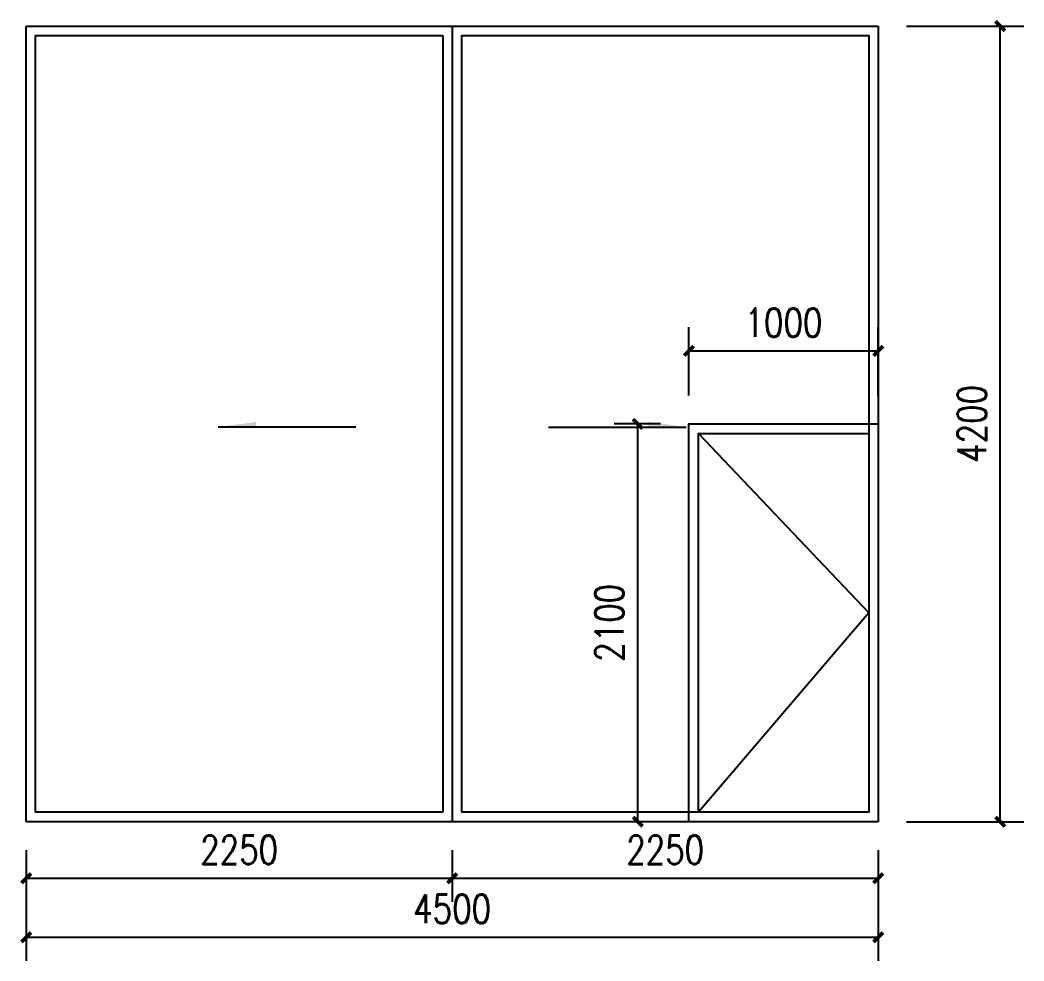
# Model space of a CAD drawing. Extents: x -21908402 to 2288787, y 79687 to 5079726.
# Drawn here: x 2228867 to 2250073, y 103088 to 122957 of the extents above; entities that cross this region are included whole.
import ezdxf

# ---------------------------------------------------------------- set-up
doc = ezdxf.new("R2010")
doc.units = 0
doc.header["$LTSCALE"] = 1000
doc.layers.get('0').update_dxf_attribs({"linetype": 'CONTINUOUS'})
doc.layers.get('DEFPOINTS').update_dxf_attribs({"linetype": 'CONTINUOUS'})
for name, color, linetype in [('DIM_SYMB', 3, 'CONTINUOUS'), ('PUB_DIM', 3, 'CONTINUOUS'), ('WINDOW', 94, 'CONTINUOUS')]:
    doc.layers.add(name, color=color, linetype=linetype)
doc.styles.add('DIM_FONT', font='simplex.shx', dxfattribs={"width": 0.8})
doc.dimstyles.new('DIMN50', dxfattribs={"dimscale": 0.5, "dimtxt": 300, "dimasz": 100, "dimexe": 250, "dimexo": 300, "dimgap": 150, "dimtad": 1, "dimdec": 0, "dimzin": 0, "dimtxsty": 'DIM_FONT', "dimblk": 'ARCHTICK', "dimcen": 0.09, "dimclrt": 7, "dimazin": 3, "dimtfac": 1, "dimtdec": 0, "dimtix": 1, "dimtmove": 0, "dimatfit": 3, "dimtolj": 1, "dimtzin": 0})

# ---------------------------------------------------------------- blocks, each defined once
blk = doc.blocks.new('_ARCHTICK')
at = {"color": 0, "linetype": 'BYBLOCK', "const_width": 0.4}
blk.add_lwpolyline([(-0.5, -0.5), (0.5, 0.5)], dxfattribs=at)
blk = doc.blocks.new('*D688')
at = {"layer": 'DEFPOINTS', "color": 0}
for p in [(2229548.1, 108364.6), (2231798.1, 108364.6), (2231798.1, 108066.2)]:
    blk.add_point(p, dxfattribs=at)
at = {"layer": 'PUB_DIM', "color": 0}
for p, q in [((2229548.1, 108214.6), (2229548.1, 107941.2)), ((2231798.1, 108214.6), (2231798.1, 107941.2)), ((2229548.1, 108066.2), (2231798.1, 108066.2))]:
    blk.add_line(p, q, dxfattribs=at)
at = {"layer": 'PUB_DIM', "color": 0, "xscale": 50, "yscale": 50, "zscale": 50, "rotation": 180}
blk.add_blockref('_ARCHTICK', (2229548.1, 108066.2), dxfattribs=at)
at = {"layer": 'PUB_DIM', "color": 0, "xscale": 50, "yscale": 50, "zscale": 50}
blk.add_blockref('_ARCHTICK', (2231798.1, 108066.2), dxfattribs=at)
at = {"layer": 'PUB_DIM', "color": 7, "insert": (2230673.1, 108216.2), "char_height": 150, "attachment_point": 5, "style": 'DIM_FONT'}
blk.add_mtext('\\A1;2250', dxfattribs=at)
blk = doc.blocks.new('*D689')
at = {"layer": 'DEFPOINTS', "color": 0}
for p in [(2227298.1, 108364.6), (2229548.1, 108364.6), (2229548.1, 108066.2)]:
    blk.add_point(p, dxfattribs=at)
at = {"layer": 'PUB_DIM', "color": 0}
for p, q in [((2227298.1, 108214.6), (2227298.1, 107941.2)), ((2229548.1, 108214.6), (2229548.1, 107941.2)), ((2227298.1, 108066.2), (2229548.1, 108066.2))]:
    blk.add_line(p, q, dxfattribs=at)
at = {"layer": 'PUB_DIM', "color": 0, "xscale": 50, "yscale": 50, "zscale": 50, "rotation": 180}
blk.add_blockref('_ARCHTICK', (2227298.1, 108066.2), dxfattribs=at)
at = {"layer": 'PUB_DIM', "color": 0, "xscale": 50, "yscale": 50, "zscale": 50}
blk.add_blockref('_ARCHTICK', (2229548.1, 108066.2), dxfattribs=at)
at = {"layer": 'PUB_DIM', "color": 7, "insert": (2228423.1, 108216.2), "char_height": 150, "attachment_point": 5, "style": 'DIM_FONT'}
blk.add_mtext('\\A1;2250', dxfattribs=at)
blk = doc.blocks.new('*D690')
at = {"layer": 'DEFPOINTS', "color": 0}
for p in [(2227298.1, 108364.6), (2231798.1, 108364.6), (2231798.1, 107754.6)]:
    blk.add_point(p, dxfattribs=at)
at = {"layer": 'PUB_DIM', "color": 0}
for p, q in [((2227298.1, 108214.6), (2227298.1, 107629.6)), ((2231798.1, 108214.6), (2231798.1, 107629.6)), ((2227298.1, 107754.6), (2231798.1, 107754.6))]:
    blk.add_line(p, q, dxfattribs=at)
at = {"layer": 'PUB_DIM', "color": 0, "xscale": 50, "yscale": 50, "zscale": 50, "rotation": 180}
blk.add_blockref('_ARCHTICK', (2227298.1, 107754.6), dxfattribs=at)
at = {"layer": 'PUB_DIM', "color": 0, "xscale": 50, "yscale": 50, "zscale": 50}
blk.add_blockref('_ARCHTICK', (2231798.1, 107754.6), dxfattribs=at)
at = {"layer": 'PUB_DIM', "color": 7, "insert": (2229548.1, 107904.6), "char_height": 150, "attachment_point": 5, "style": 'DIM_FONT'}
blk.add_mtext('\\A1;4500', dxfattribs=at)
blk = doc.blocks.new('*D691')
at = {"layer": 'DEFPOINTS', "color": 0}
for p in [(2231798.1, 110849.6), (2230798.1, 110464.6), (2231798.1, 110464.6)]:
    blk.add_point(p, dxfattribs=at)
at = {"layer": 'PUB_DIM', "color": 0}
for p, q in [((2230798.1, 110614.6), (2230798.1, 110974.6)), ((2231798.1, 110614.6), (2231798.1, 110974.6)), ((2230798.1, 110849.6), (2231798.1, 110849.6))]:
    blk.add_line(p, q, dxfattribs=at)
at = {"layer": 'PUB_DIM', "color": 0, "xscale": 50, "yscale": 50, "zscale": 50, "rotation": 180}
blk.add_blockref('_ARCHTICK', (2230798.1, 110849.6), dxfattribs=at)
at = {"layer": 'PUB_DIM', "color": 0, "xscale": 50, "yscale": 50, "zscale": 50}
blk.add_blockref('_ARCHTICK', (2231798.1, 110849.6), dxfattribs=at)
at = {"layer": 'PUB_DIM', "color": 7, "insert": (2231298.1, 110999.6), "char_height": 150, "attachment_point": 5, "style": 'DIM_FONT'}
blk.add_mtext('\\A1;1000', dxfattribs=at)
blk = doc.blocks.new('*D692')
at = {"layer": 'DEFPOINTS', "color": 0}
for p in [(2230528.5, 110464.6), (2230798.1, 110464.6), (2230798.1, 108364.6)]:
    blk.add_point(p, dxfattribs=at)
at = {"layer": 'PUB_DIM', "color": 0}
for p, q in [((2230648.1, 110464.6), (2230403.5, 110464.6)), ((2230528.5, 108364.6), (2230528.5, 110464.6)), ((2230648.1, 108364.6), (2230403.5, 108364.6))]:
    blk.add_line(p, q, dxfattribs=at)
at = {"layer": 'PUB_DIM', "color": 0, "xscale": 50, "yscale": 50, "zscale": 50}
for p, rotation in [((2230528.5, 110464.6), 90), ((2230528.5, 108364.6), 270)]:
    blk.add_blockref('_ARCHTICK', p, dxfattribs=dict(at, rotation=rotation))
at = {"layer": 'PUB_DIM', "color": 7, "insert": (2230378.5, 109414.6), "char_height": 150, "attachment_point": 5, "rotation": 90, "style": 'DIM_FONT'}
blk.add_mtext('\\A1;2100', dxfattribs=at)
blk = doc.blocks.new('*D693')
at = {"layer": 'DEFPOINTS', "color": 0}
for p in [(2231798.1, 112564.6), (2232442.6, 112564.6), (2231798.1, 108364.6)]:
    blk.add_point(p, dxfattribs=at)
at = {"layer": 'PUB_DIM', "color": 0}
for p, q in [((2231948.1, 112564.6), (2232567.6, 112564.6)), ((2232442.6, 108364.6), (2232442.6, 112564.6)), ((2231948.1, 108364.6), (2232567.6, 108364.6))]:
    blk.add_line(p, q, dxfattribs=at)
at = {"layer": 'PUB_DIM', "color": 0, "xscale": 50, "yscale": 50, "zscale": 50}
for p, rotation in [((2232442.6, 112564.6), 90), ((2232442.6, 108364.6), 270)]:
    blk.add_blockref('_ARCHTICK', p, dxfattribs=dict(at, rotation=rotation))
at = {"layer": 'PUB_DIM', "color": 7, "insert": (2232292.6, 110464.6), "char_height": 150, "attachment_point": 5, "rotation": 90, "style": 'DIM_FONT'}
blk.add_mtext('\\A1;4200', dxfattribs=at)
blk = doc.blocks.new('M454211')
at = {"layer": 'DIM_SYMB'}
for points in [[(2228311.6, 110448.3), (2228511.6, 110448.3), (2228511.6, 110474.9)], [(2230784.6, 110448.3), (2230584.6, 110448.3), (2230584.6, 110474.9)]]:
    blk.add_hatch(color=256, dxfattribs=at).paths.add_polyline_path(points)
blk.add_lwpolyline([(2230848.1, 110414.6), (2231748.1, 109467), (2230848.1, 108414.6)])
for points in [[(2229039.4, 110448.3), (2228311.6, 110448.3)], [(2230056.9, 110448.3), (2230784.6, 110448.3)]]:
    blk.add_lwpolyline(points, dxfattribs=at)
at = {"layer": 'WINDOW'}
for p, q in [((2227298.1, 112564.6), (2231798.1, 112564.6)), ((2227298.1, 108364.6), (2227298.1, 112564.6)), ((2229548.1, 112564.6), (2229548.1, 108364.6)), ((2231798.1, 112564.6), (2231798.1, 108364.6)), ((2229498.1, 112514.6), (2229498.1, 108414.6)), ((2229598.1, 112514.6), (2229598.1, 108414.6)), ((2231798.1, 108364.6), (2227298.1, 108364.6))]:
    blk.add_line(p, q, dxfattribs=at)
for points in [[(2229498.1, 108414.6), (2227348.1, 108414.6), (2227348.1, 112514.6), (2229498.1, 112514.6)], [(2229598.1, 112514.6), (2231748.1, 112514.6), (2231748.1, 108414.6), (2229598.1, 108414.6)]]:
    blk.add_lwpolyline(points, dxfattribs=at)
for points in [[(2231798.1, 108364.6), (2230798.1, 108364.6), (2230798.1, 110464.6), (2231798.1, 110464.6)], [(2231748.1, 108414.6), (2230848.1, 108414.6), (2230848.1, 110414.6), (2231748.1, 110414.6)]]:
    blk.add_lwpolyline(points, close=True, dxfattribs=at)
at = {"layer": 'PUB_DIM'}
for p1, p2, distance, picture, middle in [((2231798.1, 108364.6), (2231798.1, 112564.6), -644.5, '*D693', (2232292.6, 110464.6)), ((2230798.1, 110464.6), (2231798.1, 110464.6), 385, '*D691', (2231298.1, 110999.6)), ((2230798.1, 108364.6), (2230798.1, 110464.6), 269.6, '*D692', (2230378.5, 109414.6)), ((2227298.1, 108364.6), (2229548.1, 108364.6), -298.4, '*D689', (2228423.1, 108216.2)), ((2227298.1, 108364.6), (2231798.1, 108364.6), -610, '*D690', (2229548.1, 107904.6)), ((2229548.1, 108364.6), (2231798.1, 108364.6), -298.4, '*D688', (2230673.1, 108216.2))]:
    dim = blk.add_aligned_dim(p1=p1, p2=p2, distance=distance, dimstyle='DIMN50', dxfattribs=at)
    dim.commit()
    dim.dimension.update_dxf_attribs({"geometry": picture, "text_midpoint": middle})

msp = doc.modelspace()

# ---------------------------------------------------------------- block references
at = {"xscale": 4, "yscale": 4, "zscale": 4}
msp.add_blockref('M454211', (-6680197.6, -327430), dxfattribs=at)

doc.saveas('drawing.dxf')
